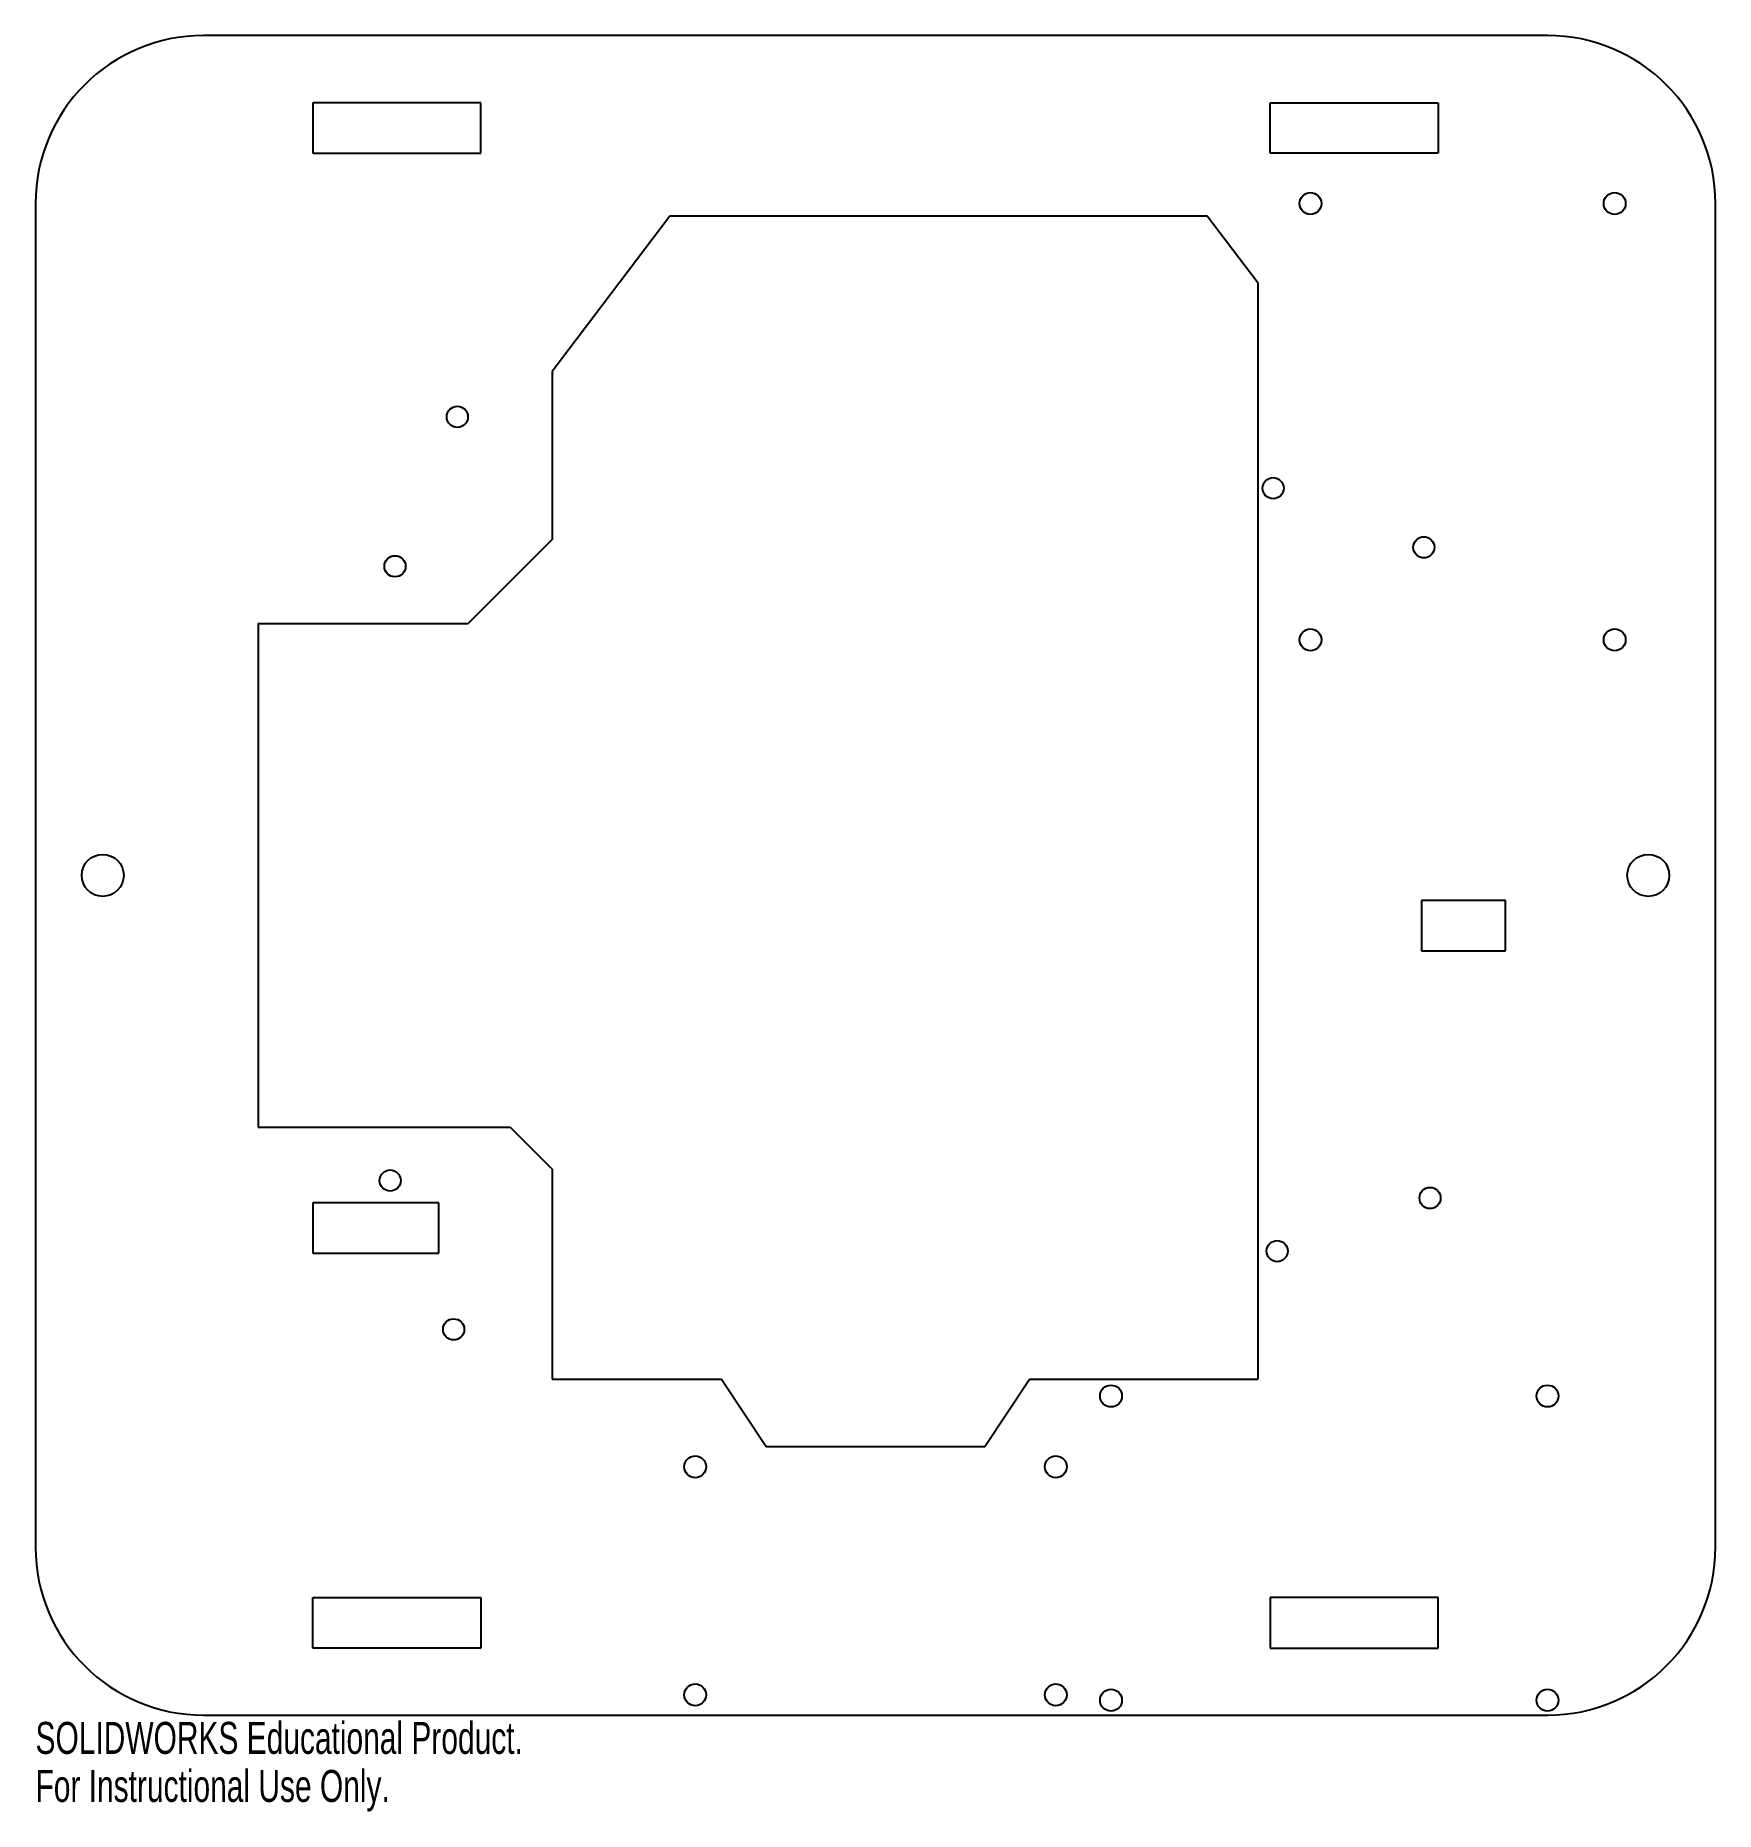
# Model space of a CAD drawing. Header units: inches. Extents: x -5 to 5, y -5.6 to 5.
import ezdxf

# ---------------------------------------------------------------- set-up
doc = ezdxf.new("R2010")
doc.units = ezdxf.units.IN
doc.header["$MEASUREMENT"] = 0
doc.styles.add('SLDTEXTSTYLE0', font='TXT', dxfattribs={"width": 0.7})

msp = doc.modelspace()

# ---------------------------------------------------------------- linework, layer by layer
at = {"color": 7, "linetype": 'Continuous', "lineweight": 25}
for p, q in [((4, 5), (-4, 5)), ((-3.35, 4.6), (-3.35, 4.3)), ((-2.35, 4.6), (-3.35, 4.6)), ((-2.35, 4.3), (-2.35, 4.6)), ((2.35, 4.6), (3.35, 4.6)), ((2.35, 4.3), (2.35, 4.6)), ((3.35, 4.6), (3.35, 4.3)), ((-3.35, 4.3), (-2.35, 4.3)), ((3.35, 4.3), (2.35, 4.3)), ((-5, 4), (-5, -4)), ((-1.225, 3.925), (-1.925, 3)), ((1.975, 3.925), (-1.225, 3.925)), ((2.275, 3.528), (1.975, 3.925)), ((5, -4), (5, 4)), ((2.275, 3.528), (2.275, -3)), ((-1.925, 3), (-1.925, 2)), ((-1.925, 2), (-2.425, 1.5)), ((-3.675, 1.5), (-2.425, 1.5)), ((-3.675, 1.5), (-3.675, -1.5)), ((3.25, -0.15), (3.25, -0.45)), ((3.75, -0.15), (3.25, -0.15)), ((3.75, -0.45), (3.75, -0.15)), ((3.25, -0.45), (3.75, -0.45)), ((-3.675, -1.5), (-2.175, -1.5)), ((-2.175, -1.5), (-1.925, -1.75)), ((-1.925, -1.75), (-1.925, -3)), ((-3.35, -1.95), (-3.35, -2.25)), ((-2.6, -1.95), (-3.35, -1.95)), ((-2.6, -2.25), (-2.6, -1.95)), ((-3.35, -2.25), (-2.6, -2.25)), ((-1.925, -3), (-0.917, -3)), ((-0.917, -3), (-0.65, -3.4)), ((0.65, -3.4), (0.917, -3)), ((0.917, -3), (2.275, -3)), ((-0.65, -3.4), (0.65, -3.4)), ((-3.35, -4.3), (-2.35, -4.3)), ((-3.35, -4.6), (-3.35, -4.3)), ((-2.35, -4.3), (-2.35, -4.6)), ((3.35, -4.3), (2.35, -4.3)), ((2.35, -4.3), (2.35, -4.6)), ((3.35, -4.6), (3.35, -4.3)), ((-2.35, -4.6), (-3.35, -4.6)), ((2.35, -4.6), (3.35, -4.6)), ((-4, -5), (4, -5))]:
    msp.add_line(p, q, dxfattribs=at)
for centre, radius in [((2.589, 4), 0.065), ((4.4, 4), 0.065), ((-2.489, 2.73), 0.063), ((2.367, 2.305), 0.063), ((3.264, 1.953), 0.063), ((-2.86, 1.84), 0.063), ((2.589, 1.402), 0.065), ((4.4, 1.402), 0.065), ((-4.6, 0), 0.125), ((4.6, 0), 0.125), ((-2.889, -1.817), 0.063), ((3.301, -1.921), 0.063), ((2.391, -2.237), 0.063), ((-2.511, -2.703), 0.063), ((1.402, -3.1), 0.065), ((4, -3.1), 0.065), ((-1.073, -3.521), 0.065), ((1.073, -3.521), 0.065), ((-1.073, -4.879), 0.065), ((1.073, -4.879), 0.065), ((1.402, -4.911), 0.065), ((4, -4.911), 0.065)]:
    msp.add_circle(centre, radius, dxfattribs=at)
for centre, start, end in [((-4, 4), 90, 180), ((4, 4), 0, 90), ((-4, -4), 180, 270), ((4, -4), 270, 0)]:
    msp.add_arc(centre, 1, start, end, dxfattribs=at)

# ---------------------------------------------------------------- texts
at = {"color": 7, "linetype": 'Continuous', "char_height": 0.1903, "attachment_point": 1, "style": 'SLDTEXTSTYLE0'}
for s, insert in [('SOLIDWORKS Educational Product.', (-5, -5.04)), ('For Instructional Use Only.', (-5, -5.326))]:
    msp.add_mtext(s, dxfattribs=dict(at, insert=insert))

doc.saveas('drawing.dxf')
